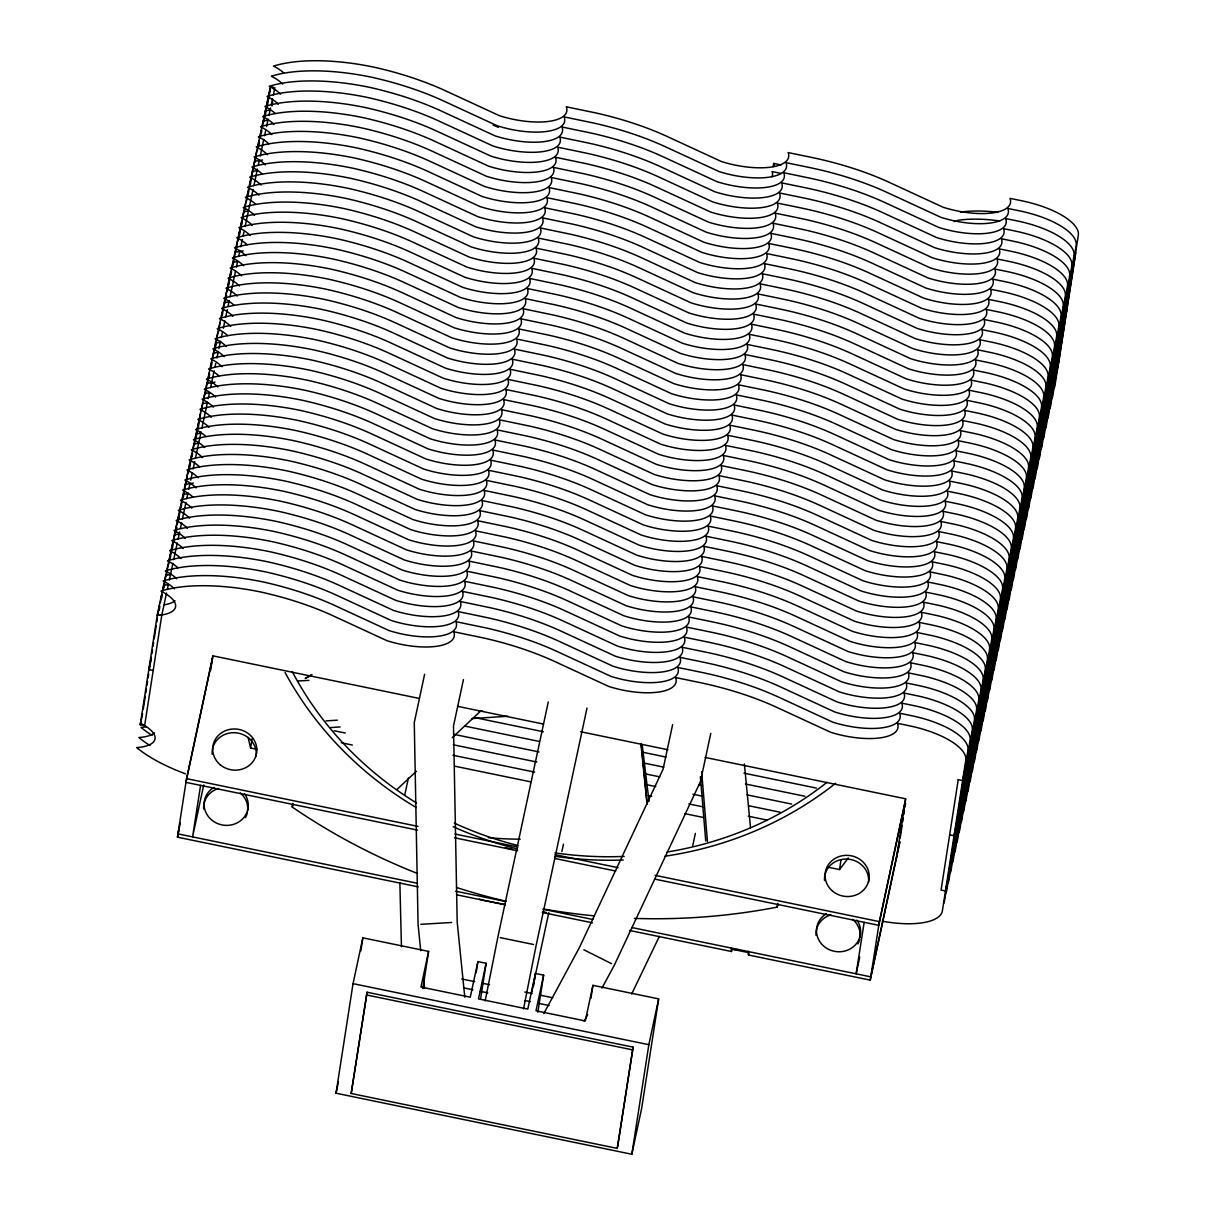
<?xml version="1.0" encoding="UTF-8"?>
<svg xmlns="http://www.w3.org/2000/svg" width="1215" height="1215" viewBox="0 0 1215 1215"><rect width="100%" height="100%" fill="white"/><g stroke="black" fill="none" stroke-linecap="round" stroke-linejoin="round"><path stroke-width="1.5" d="M166.531 593.057L161.777 615.261L144.615 725.704L140.241 724.793L157.388 614.365L270.52 86.675L273.436 87.283M143.218 709.438L145.238 696.423M145.815 692.702L146.392 688.996M146.969 685.275L147.547 681.554M148.124 677.833L148.701 674.128M149.278 670.407L151.298 657.391M151.875 653.67L152.452 649.964M153.029 646.243L153.606 642.522M154.184 638.801L156.203 625.801M156.781 622.08L157.358 618.359M157.935 614.638L159.393 605.343M159.241 610.127L159.818 606.406M160.395 602.686L161.549 595.259M161.686 598.175L162.263 594.454M162.856 590.733L163.721 585.159A41.963 15.37 12.1 0 0 168.718 584.597M163.858 588.075L165.878 575.059A41.963 15.37 12.1 0 0 170.89 574.498M166.303 576.123L168.05 564.975M168.764 564.17L170.206 554.875M170.343 557.791L172.378 544.776M172.515 547.692L174.535 534.676A41.963 15.37 12.1 0 0 179.547 534.114M174.975 535.739L176.707 524.591M176.266 531.213L176.843 527.507M177.42 523.787L178.863 514.492M178.711 519.261L181.035 504.392M181.172 507.308L183.192 494.292A41.963 15.37 12.1 0 0 188.204 493.73M183.344 497.208L185.363 484.208A41.963 15.37 12.1 0 0 193.337 483.038M185.789 485.256L187.52 474.108M188.249 473.303L189.692 464.008M189.54 468.793L191.849 453.924M192 456.825L192.578 453.119M193.155 449.398L194.02 443.824A41.963 15.37 12.1 0 0 199.017 443.247M194.446 444.872L196.177 433.725A41.963 15.37 12.1 0 0 201.189 433.163M196.04 438.494L198.349 423.625M198.197 428.409L200.505 413.54M201.523 410.867L202.677 403.441A41.963 15.37 12.1 0 0 207.674 402.879M203.968 398.915L204.834 393.341A41.963 15.37 12.1 0 0 209.846 392.779M205.274 394.404L207.006 383.241A41.963 15.37 12.1 0 0 214.979 382.087M207.719 382.452L209.162 373.157M209.026 377.926L209.603 374.205M210.18 370.499L211.334 363.057M211.471 365.973L212.048 362.252M212.625 358.531L213.491 352.958A41.963 15.37 12.1 0 0 218.503 352.396M213.931 354.021L215.662 342.873A41.963 15.37 12.1 0 0 220.659 342.296M215.222 349.495L217.819 332.773M218.548 331.968L219.991 322.674M221.282 318.148L222.148 312.574M222.299 315.49L224.031 304.342M224.745 303.537L226.476 292.39M226.051 299.027L226.628 295.306M227.205 291.585L228.648 282.29M228.784 285.206L230.804 272.19M230.956 275.106L231.533 271.401M232.111 267.68L232.976 262.106A41.963 15.37 12.1 0 0 237.973 261.529M233.113 265.022L235.133 252.006A41.963 15.37 12.1 0 0 243.122 250.837M235.862 251.201L237.305 241.907M238.019 241.102L239.461 231.822M239.613 234.723L241.633 221.722M241.77 224.638L242.347 220.917M242.924 217.196L243.79 211.623A41.963 15.37 12.1 0 0 248.802 211.061M244.23 212.686L245.962 201.523M246.675 200.733L248.118 191.438M247.982 196.207L250.29 181.339M250.427 184.255L252.447 171.239A41.963 15.37 12.1 0 0 257.459 170.677M252.887 172.302L254.618 161.139A41.963 15.37 12.1 0 0 262.592 159.985M255.044 162.202L256.775 151.055M257.504 150.25L258.947 140.955M258.795 145.724L259.372 142.018M259.949 138.297L261.103 130.856M261.255 133.772L261.833 130.051M262.41 126.345L263.275 120.771A41.963 15.37 12.1 0 0 268.272 120.194M263.701 121.819L265.432 110.671A41.963 15.37 12.1 0 0 270.444 110.094M265.295 115.44L267.604 100.572M267.452 105.341L269.76 90.472M268.515 99.569L270.231 88.528M272.038 105.994L272.616 102.303M418.188 886.859L177.451 837.165L186.533 778.633L212.777 656.221M210.59 670.483L212.868 655.842L419.038 698.382M200.581 785.376L192.578 836.892L203.725 784.951M257.246 749.412L250.624 748.045L252.052 738.841M416.608 873.145A604.356 562.181 8.8 0 1 292.238 807.033L292.8 803.358M428.606 951.406L420.967 987.036L470.266 997.211L477.905 961.581L486.121 963.282L478.482 998.912L527.781 1009.073L535.42 973.458L543.637 975.144L535.997 1010.774L585.296 1020.949L592.935 985.319L658.667 998.882L641.642 1108.445L631.83 1154.25L336.023 1093.211L353.049 983.649L362.86 937.843L428.606 951.406L422.835 988.554M360.855 950.844L362.86 937.843M351.181 1093.485L367.067 992.23L633.106 1047.133L617.812 1145.669L617.22 1148.388L351.181 1093.485L367.067 992.23M476.174 972.729L477.905 961.581M480.639 998.563L486.121 963.282M533.4 986.458L535.42 973.458M537.865 1012.292L543.637 975.144M590.915 998.32L592.935 985.319M617.22 1148.388L633.106 1047.133M631.83 1154.25L648.84 1044.687L658.667 998.882M629.507 930.462L731.506 951.512L731.87 949.173L748.865 952.682L748.501 955.02L870.259 980.141L899.692 842.846M634.367 918.403A604.356 562.181 8.8 0 0 777.205 907.119L777.767 903.444M827.445 867.07L839.519 869.56L840.947 860.372M864.154 922.307L856.15 973.823L859.734 957.131M870.259 980.141L879.356 921.608L905.6 799.151M896.579 857.35L905.676 798.817L705.08 757.416M899.039 845.427L899.601 841.767M900.163 838.107L902.153 825.304M902.73 821.644L903.292 817.984M903.869 814.323L904.431 810.663M905.008 807.018L905.57 803.358M485.18 1000.932L497.846 937.205L548.269 701.981M523.528 1008.845L536.195 945.118L587.012 708.041M151.192 658.469L148.807 669.587L153.196 670.483M167.336 589.351L168.126 585.645M169.31 580.087L172.879 563.426M173.684 559.72L177.253 543.059M178.043 539.354L179.638 531.942M180.428 528.252L181.612 522.693M182.417 518.987L185.986 502.327M186.776 498.621L187.976 493.062M188.765 489.372L189.95 483.813M190.755 480.107L192.335 472.696M193.124 469.005L194.719 461.594M195.509 457.888L201.067 431.963M201.857 428.257L207.416 402.347M208.205 398.642L209.405 393.083M210.59 387.524L214.159 370.864M214.964 367.158L215.754 363.467M216.938 357.909L218.138 352.35M218.928 348.644L220.522 341.248M221.312 337.542L222.497 331.984M223.302 328.278L224.881 320.882M225.671 317.176L227.266 309.764M228.055 306.059L229.255 300.515M230.045 296.809L235.604 270.884M236.393 267.178L237.578 261.635M238.778 256.076L239.963 250.518M240.767 246.812L242.347 239.416M243.137 235.71L243.942 232.004M245.126 226.446L253.069 189.418M253.859 185.713L257.428 169.052M258.233 165.346L259.418 159.788M260.207 156.097L263.776 139.421M264.581 135.731L265.766 130.172M266.556 126.466L268.151 119.055M268.94 115.364L270.535 107.953M271.325 104.247L272.509 98.688M273.314 94.998L274.894 87.586M140.241 724.793L142.611 713.691M212.534 658.424L185.956 782.354L417.52 830.134M180.352 822.737L177.952 833.87L416.927 883.183M177.451 837.165L179.03 829.754M292.238 807.033L292.83 804.254M424.612 674.295L414.269 722.561L418.066 924.402L420.724 950.692M336.023 1093.211L338.393 1082.216M404.808 794.762L408.392 778.056M463.447 679.595L453.499 725.993L457.189 922.064L464.783 997.211M531.699 992.321L548.77 912.678M561.877 851.563L563.471 844.152M773.059 166.683L773.758 163.417L781.002 164.921M672.609 724.702L663.071 769.247L579.525 947.32L543.849 1013.523M710.79 733.359L700.447 781.61L614.456 964.938L601.972 988.099M692.58 846.384L695.375 833.399M777.205 907.119L777.797 904.34M905.342 801.399L878.779 925.329L654.627 879.068M899.799 841.433L870.775 976.845L631.815 927.531M1067.165 308.063L954.048 835.753L949.659 834.842M631.648 994.083L659.396 936.309M584.157 1021.177L587.711 1014.555M734.452 949.568L738.264 949.583M397.077 789.385L416.381 771.297M452.208 737.702L481.17 710.562M311.723 674.659L305.162 678.471L311.799 674.933M954.215 221.54L958.544 220.219A78.641 28.826 12.1 0 1 999.717 220.933M451.661 922.489L420.83 924.311M326.091 720.89L337.39 720.176M478.771 711.155L482.552 710.927M330.647 727.557L340.078 726.95M472.028 718.551L507.84 716.258M297.523 680.992L308.868 680.4M505.364 904.552L482.993 900.224A356.223 331.361 8.8 0 1 479.424 899.054M542.619 911.751L546.34 912.465M500.231 937.631L533.431 944.48M781.078 173.426L772.011 171.558A37.073 13.593 12.1 0 1 771.859 176.737M157.388 614.365L161.777 615.261M458.04 706.431L543.485 724.064M580.633 731.734L667.931 749.746M474.625 717.564L543.348 731.749M641.793 752.055L665.942 757.051M743.96 773.15L816.389 788.095M465.041 726.13L539.339 741.454M643.343 762.929L663.785 767.136M745.509 784.009L804.938 796.265M453.59 734.3L539.02 751.933M644.892 773.788L659.76 776.856M698.762 784.905L702.483 785.665M747.058 794.868L791.633 804.072M453.271 744.78L536.863 762.033M646.456 784.647L655.736 786.561M692.884 794.23L702.164 796.144M748.607 805.727L780.182 812.243M334.095 730.731L345.242 733.025M452.967 755.259L534.691 772.132M648.005 795.506L651.711 796.281M688.859 803.95L703.728 807.003M748.303 816.207L766.878 820.049M341.218 742.745L352.365 745.038M454.516 766.133L530.682 781.837M684.835 813.655L703.409 817.482M186.533 778.633L418.021 826.397M455.048 834.052L518.03 847.037M555.088 854.692L618.086 867.692M655.143 875.332L879.356 921.608M454.562 837.788L517.544 850.789M554.602 858.428L615.732 871.049M455.822 891.218L505.835 901.53M542.892 909.184L592.905 919.497M457.068 894.878L505.258 904.826M542.346 912.48L592.419 922.808M461.654 978.971L474.655 981.644M482.097 983.178L489.524 984.712M524.834 992.002L532.276 993.536M539.703 995.07L552.719 997.758M463.629 987.871L472.908 989.8M480.35 991.334L487.777 992.868M524.956 1000.537L530.53 1001.676M537.956 1003.21L549.104 1005.519M353.049 983.649L648.84 1044.687M366.49 994.948L632.529 1049.851M493.153 125.039L498.347 127.317M611.57 963.677L583.868 949.781M642.249 745.008L649.007 801.293M641.034 744.841L646.912 802.842M423.564 978.85L424.521 988.235M731.157 947.837L731.506 951.512M641.231 743.793L647.215 804.148M744.37 763.931L750.551 827.947M748.136 951.269L748.501 955.02M701.632 771.692L707.449 841.463M700.387 776.825L705.733 840.932M399.872 882.728L401.436 946.637M960.321 212.109A78.641 28.826 12.1 0 1 997.728 212.306M773.758 163.417A37.073 13.593 12.1 0 1 774.335 166.136M283.915 73.097A41.963 15.37 12.1 0 0 273.542 66.126A118.554 43.451 12.1 0 1 374.448 67.265A149.84 54.918 12.1 0 1 445.541 90.806L499.456 115.714A51.683 18.939 12.1 0 0 566.281 106.798L596.292 113.041A149.84 54.918 12.1 0 1 667.384 136.581L721.3 161.489A51.683 18.939 12.1 0 0 788.125 152.574L811.164 157.327A149.84 54.918 12.1 0 1 889.228 182.356L943.159 207.264A51.683 18.939 12.1 0 0 1009.969 198.349L1021.906 200.809A61.115 22.402 12.1 0 1 1078.312 235.33L1054.939 385.778A61.115 22.402 12.1 0 1 1053.982 388.557M282.639 84.093A41.963 15.37 12.1 0 0 271.385 76.226A118.554 43.451 12.1 0 1 372.276 77.365A149.84 54.918 12.1 0 1 443.369 100.891L497.3 125.798A51.683 18.939 12.1 0 0 564.109 116.883L594.12 123.14A149.84 54.918 12.1 0 1 665.228 146.681L719.143 171.588A51.683 18.939 12.1 0 0 785.968 162.673L808.993 167.412A149.84 54.918 12.1 0 1 887.072 192.456L940.987 217.364A51.683 18.939 12.1 0 0 1007.812 208.448L1019.75 210.909A61.115 22.402 12.1 0 1 1076.141 245.415L1052.767 395.862A61.115 22.402 12.1 0 1 1051.81 398.657M280.483 94.193A41.963 15.37 12.1 0 0 269.214 86.326A118.554 43.451 12.1 0 1 370.119 87.45A149.84 54.918 12.1 0 1 441.212 110.99L495.128 135.898A51.683 18.939 12.1 0 0 561.953 126.983L591.963 133.24A149.84 54.918 12.1 0 1 663.056 156.765L716.971 181.673A51.683 18.939 12.1 0 0 783.797 172.758L806.836 177.512A149.84 54.918 12.1 0 1 884.9 202.556L938.831 227.463A51.683 18.939 12.1 0 0 1005.64 218.548L1017.578 221.009A61.115 22.402 12.1 0 1 1073.969 255.515L1050.611 405.962A61.115 22.402 12.1 0 1 1049.654 408.756M278.311 104.277A41.963 15.37 12.1 0 0 267.057 96.41A118.554 43.451 12.1 0 1 367.948 97.549A149.84 54.918 12.1 0 1 439.04 121.09L492.971 145.997A51.683 18.939 12.1 0 0 559.781 137.082L589.791 143.34A149.84 54.918 12.1 0 1 660.899 166.865L714.815 191.773A51.683 18.939 12.1 0 0 781.64 182.858L804.664 187.611A149.84 54.918 12.1 0 1 882.743 212.655L936.659 237.563A51.683 18.939 12.1 0 0 1003.484 228.648L1015.421 231.108A61.115 22.402 12.1 0 1 1071.812 265.614L1048.439 416.062A61.115 22.402 12.1 0 1 1047.482 418.841M275.258 113.481A41.963 15.37 12.1 0 0 264.885 106.51A118.554 43.451 12.1 0 1 365.791 107.649A149.84 54.918 12.1 0 1 436.884 131.174L490.799 156.082A51.683 18.939 12.1 0 0 557.624 147.167L587.635 153.424A149.84 54.918 12.1 0 1 658.727 176.965L712.643 201.872A51.683 18.939 12.1 0 0 779.468 192.957L802.507 197.711A149.84 54.918 12.1 0 1 880.571 222.74L934.502 247.647A51.683 18.939 12.1 0 0 1001.312 238.732L1013.249 241.193A61.115 22.402 12.1 0 1 1069.64 275.714L1046.282 426.161A61.115 22.402 12.1 0 1 1045.325 428.941M273.983 124.477A41.963 15.37 12.1 0 0 262.729 116.61A118.554 43.451 12.1 0 1 363.619 117.749A149.84 54.918 12.1 0 1 434.712 141.274L488.643 166.182A51.683 18.939 12.1 0 0 555.452 157.267L585.463 163.524A149.84 54.918 12.1 0 1 656.571 187.064L710.486 211.972A51.683 18.939 12.1 0 0 777.311 203.057L800.336 207.795A149.84 54.918 12.1 0 1 878.415 232.84L932.33 257.747A51.683 18.939 12.1 0 0 999.155 248.832L1011.093 251.292A61.115 22.402 12.1 0 1 1067.484 285.798L1044.11 436.246A61.115 22.402 12.1 0 1 1043.153 439.04M271.826 134.561A41.963 15.37 12.1 0 0 260.557 126.709A118.554 43.451 12.1 0 1 361.463 127.833A149.84 54.918 12.1 0 1 432.555 151.374L486.471 176.281A51.683 18.939 12.1 0 0 553.296 167.366L583.306 173.624A149.84 54.918 12.1 0 1 654.399 197.149L708.315 222.056A51.683 18.939 12.1 0 0 775.14 213.141L798.179 217.895A149.84 54.918 12.1 0 1 876.243 242.939L930.174 267.847A51.683 18.939 12.1 0 0 996.983 258.932L1008.921 261.392A61.115 22.402 12.1 0 1 1065.312 295.898L1041.954 446.345A61.115 22.402 12.1 0 1 1040.997 449.14M268.773 143.765A41.963 15.37 12.1 0 0 258.4 136.794A118.554 43.451 12.1 0 1 359.291 137.933A149.84 54.918 12.1 0 1 430.383 161.474L484.314 186.381A51.683 18.939 12.1 0 0 551.124 177.466L581.135 183.708A149.84 54.918 12.1 0 1 652.242 207.249L706.158 232.156A51.683 18.939 12.1 0 0 772.983 223.241L796.007 227.995A149.84 54.918 12.1 0 1 874.086 253.039L928.002 277.946A51.683 18.939 12.1 0 0 994.827 269.031L1006.764 271.477A61.115 22.402 12.1 0 1 1063.155 305.998L1039.782 456.445A61.115 22.402 12.1 0 1 1038.825 459.224M267.497 154.761A41.963 15.37 12.1 0 0 256.228 146.893A118.554 43.451 12.1 0 1 357.134 148.033A149.84 54.918 12.1 0 1 428.227 171.558L482.142 196.466A51.683 18.939 12.1 0 0 548.967 187.55L578.978 193.808A149.84 54.918 12.1 0 1 650.071 217.348L703.986 242.256A51.683 18.939 12.1 0 0 770.811 233.341L793.835 238.094A149.84 54.918 12.1 0 1 871.914 263.123L925.845 288.031A51.683 18.939 12.1 0 0 992.655 279.116L1004.592 281.576A61.115 22.402 12.1 0 1 1060.984 316.097L1037.625 466.545A61.115 22.402 12.1 0 1 1036.668 469.324M265.326 164.86A41.963 15.37 12.1 0 0 254.072 156.993A118.554 43.451 12.1 0 1 354.962 158.117A149.84 54.918 12.1 0 1 426.055 181.658L479.986 206.565A51.683 18.939 12.1 0 0 546.796 197.65L576.806 203.907A149.84 54.918 12.1 0 1 647.914 227.448L701.83 252.356A51.683 18.939 12.1 0 0 768.655 243.44L791.679 248.179A149.84 54.918 12.1 0 1 869.758 273.223L923.673 298.131A51.683 18.939 12.1 0 0 990.498 289.216L1002.436 291.676A61.115 22.402 12.1 0 1 1058.827 326.182L1035.453 476.629A61.115 22.402 12.1 0 1 1034.497 479.424M262.273 174.049A41.963 15.37 12.1 0 0 251.9 167.093A118.554 43.451 12.1 0 1 352.806 168.217A149.84 54.918 12.1 0 1 423.898 191.757L477.814 216.665A51.683 18.939 12.1 0 0 544.639 207.75L574.649 214.007A149.84 54.918 12.1 0 1 645.742 237.533L699.658 262.44A51.683 18.939 12.1 0 0 766.483 253.525L789.507 258.279A149.84 54.918 12.1 0 1 867.586 283.323L921.517 308.23A51.683 18.939 12.1 0 0 988.327 299.315L1000.264 301.776A61.115 22.402 12.1 0 1 1056.655 336.282L1033.297 486.729A61.115 22.402 12.1 0 1 1032.34 489.524M260.997 185.044A41.963 15.37 12.1 0 0 249.743 177.177A118.554 43.451 12.1 0 1 350.634 178.316A149.84 54.918 12.1 0 1 421.727 201.857L475.657 226.765A51.683 18.939 12.1 0 0 542.467 217.85L572.478 224.092A149.84 54.918 12.1 0 1 643.586 247.632L697.501 272.54A51.683 18.939 12.1 0 0 764.326 263.625L787.35 268.378A149.84 54.918 12.1 0 1 865.429 293.407L919.345 318.315A51.683 18.939 12.1 0 0 986.17 309.4L998.107 311.86A61.115 22.402 12.1 0 1 1054.499 346.381L1031.125 496.829A61.115 22.402 12.1 0 1 1030.168 499.608M258.841 195.144A41.963 15.37 12.1 0 0 247.571 187.277A118.554 43.451 12.1 0 1 348.477 188.416A149.84 54.918 12.1 0 1 419.57 211.942L473.486 236.849A51.683 18.939 12.1 0 0 540.311 227.934L570.321 234.191A149.84 54.918 12.1 0 1 641.414 257.732L695.329 282.639A51.683 18.939 12.1 0 0 762.154 273.724L785.179 278.463A149.84 54.918 12.1 0 1 863.257 303.507L917.188 328.415A51.683 18.939 12.1 0 0 983.998 319.499L995.936 321.96A61.115 22.402 12.1 0 1 1052.327 356.466L1028.968 506.913A61.115 22.402 12.1 0 1 1028.012 509.708M255.788 204.348A41.963 15.37 12.1 0 0 245.415 197.377A118.554 43.451 12.1 0 1 346.305 198.501A149.84 54.918 12.1 0 1 417.398 222.041L471.329 246.949A51.683 18.939 12.1 0 0 538.139 238.034L568.149 244.291A149.84 54.918 12.1 0 1 639.257 267.816L693.173 292.724A51.683 18.939 12.1 0 0 759.998 283.809L783.022 288.562A149.84 54.918 12.1 0 1 861.101 313.607L915.017 338.514A51.683 18.939 12.1 0 0 981.842 329.599L993.779 332.06A61.115 22.402 12.1 0 1 1050.17 366.566L1026.797 517.013A61.115 22.402 12.1 0 1 1025.84 519.807M254.512 215.328A41.963 15.37 12.1 0 0 243.243 207.461A118.554 43.451 12.1 0 1 344.149 208.6A149.84 54.918 12.1 0 1 415.241 232.141L469.157 257.048A51.683 18.939 12.1 0 0 535.982 248.133L565.993 254.375A149.84 54.918 12.1 0 1 637.085 277.916L691.001 302.824A51.683 18.939 12.1 0 0 757.826 293.909L780.85 298.662A149.84 54.918 12.1 0 1 858.929 323.706L912.86 348.614A51.683 18.939 12.1 0 0 979.67 339.699L991.607 342.159A61.115 22.402 12.1 0 1 1047.998 376.665L1024.64 527.113A61.115 22.402 12.1 0 1 1023.668 529.892M252.34 225.428A41.963 15.37 12.1 0 0 241.086 217.561A118.554 43.451 12.1 0 1 341.977 218.7A149.84 54.918 12.1 0 1 413.07 242.225L467 267.133A51.683 18.939 12.1 0 0 533.81 258.218L563.821 264.475A149.84 54.918 12.1 0 1 634.929 288.016L688.844 312.923A51.683 18.939 12.1 0 0 755.669 304.008L778.694 308.762A149.84 54.918 12.1 0 1 856.772 333.791L910.688 358.698A51.683 18.939 12.1 0 0 977.513 349.783L989.45 352.244A61.115 22.402 12.1 0 1 1045.842 386.765L1022.468 537.212A61.115 22.402 12.1 0 1 1021.511 539.992M250.184 235.528A41.963 15.37 12.1 0 0 238.915 227.661A118.554 43.451 12.1 0 1 339.805 228.8A149.84 54.918 12.1 0 1 410.913 252.325L464.829 277.233A51.683 18.939 12.1 0 0 531.654 268.318L561.664 274.575A149.84 54.918 12.1 0 1 632.757 298.115L686.672 323.023A51.683 18.939 12.1 0 0 753.497 314.108L776.522 318.846A149.84 54.918 12.1 0 1 854.601 343.891L908.531 368.798A51.683 18.939 12.1 0 0 975.341 359.883L987.279 362.343A61.115 22.402 12.1 0 1 1043.67 396.849L1020.311 547.297A61.115 22.402 12.1 0 1 1019.339 550.091M247.131 244.716A41.963 15.37 12.1 0 0 236.758 237.76A118.554 43.451 12.1 0 1 337.649 238.884A149.84 54.918 12.1 0 1 408.741 262.425L462.672 287.332A51.683 18.939 12.1 0 0 529.482 278.417L559.492 284.675A149.84 54.918 12.1 0 1 630.585 308.2L684.516 333.107A51.683 18.939 12.1 0 0 751.341 324.192L774.365 328.946A149.84 54.918 12.1 0 1 852.444 353.99L906.36 378.898A51.683 18.939 12.1 0 0 973.185 369.983L985.122 372.443A61.115 22.402 12.1 0 1 1041.513 406.949L1018.14 557.396A61.115 22.402 12.1 0 1 1017.183 560.191M245.855 255.712A41.963 15.37 12.1 0 0 234.586 247.845A118.554 43.451 12.1 0 1 335.477 248.984A149.84 54.918 12.1 0 1 406.585 272.524L460.5 297.432A51.683 18.939 12.1 0 0 527.325 288.517L557.336 294.759A149.84 54.918 12.1 0 1 628.428 318.3L682.344 343.207A51.683 18.939 12.1 0 0 749.169 334.292L772.193 339.046A149.84 54.918 12.1 0 1 850.272 364.09L904.203 388.997A51.683 18.939 12.1 0 0 971.013 380.082L982.95 382.528A61.115 22.402 12.1 0 1 1039.341 417.049L1015.983 567.496A61.115 22.402 12.1 0 1 1015.011 570.275M243.683 265.812A41.963 15.37 12.1 0 0 232.429 257.945A118.554 43.451 12.1 0 1 333.32 259.084A149.84 54.918 12.1 0 1 404.413 282.609L458.328 307.517A51.683 18.939 12.1 0 0 525.153 298.601L555.164 304.859A149.84 54.918 12.1 0 1 626.257 328.399L680.187 353.307A51.683 18.939 12.1 0 0 747.012 344.392L770.037 349.145A149.84 54.918 12.1 0 1 848.116 374.174L902.031 399.082A51.683 18.939 12.1 0 0 968.856 390.167L980.794 392.627A61.115 22.402 12.1 0 1 1037.185 427.148L1013.811 577.596A61.115 22.402 12.1 0 1 1012.854 580.375M241.527 275.911A41.963 15.37 12.1 0 0 230.258 268.044A118.554 43.451 12.1 0 1 331.148 269.168A149.84 54.918 12.1 0 1 402.256 292.709L456.172 317.616A51.683 18.939 12.1 0 0 522.997 308.701L553.007 314.958A149.84 54.918 12.1 0 1 624.1 338.499L678.016 363.406A51.683 18.939 12.1 0 0 744.841 354.491L767.865 359.23A149.84 54.918 12.1 0 1 845.944 384.274L899.875 409.182A51.683 18.939 12.1 0 0 966.684 400.267L978.622 402.727A61.115 22.402 12.1 0 1 1035.013 437.233L1011.655 587.68A61.115 22.402 12.1 0 1 1010.683 590.475M229.316 301.912A41.963 15.37 12.1 0 1 224.319 302.489M239.355 285.996A41.963 15.37 12.1 0 0 228.101 278.144A118.554 43.451 12.1 0 1 328.992 279.268A149.84 54.918 12.1 0 1 400.084 302.808L454 327.716A51.683 18.939 12.1 0 0 520.825 318.801L550.835 325.058A149.84 54.918 12.1 0 1 621.928 348.584L675.859 373.491A51.683 18.939 12.1 0 0 742.684 364.576L765.708 369.33A149.84 54.918 12.1 0 1 843.787 394.374L897.703 419.281A51.683 18.939 12.1 0 0 964.528 410.366L976.465 412.827A61.115 22.402 12.1 0 1 1032.856 447.333L1009.483 597.78A61.115 22.402 12.1 0 1 1008.526 600.575M237.198 296.096A41.963 15.37 12.1 0 0 225.929 288.228A118.554 43.451 12.1 0 1 326.82 289.367A149.84 54.918 12.1 0 1 397.928 312.908L451.843 337.816A51.683 18.939 12.1 0 0 518.668 328.901L548.679 335.143A149.84 54.918 12.1 0 1 619.771 358.683L673.687 383.591A51.683 18.939 12.1 0 0 740.512 374.676L763.536 379.429A149.84 54.918 12.1 0 1 841.615 404.458L895.546 429.366A51.683 18.939 12.1 0 0 962.356 420.451L974.293 422.911A61.115 22.402 12.1 0 1 1030.685 457.432L1007.326 607.88A61.115 22.402 12.1 0 1 1006.354 610.659M234.146 305.299A41.963 15.37 12.1 0 0 223.773 298.328A118.554 43.451 12.1 0 1 324.663 299.467A149.84 54.918 12.1 0 1 395.756 322.993L449.671 347.9A51.683 18.939 12.1 0 0 516.496 338.985L546.507 345.242A149.84 54.918 12.1 0 1 617.6 368.783L671.531 393.69A51.683 18.939 12.1 0 0 738.356 384.775L761.38 389.514A149.84 54.918 12.1 0 1 839.459 414.558L893.374 439.466A51.683 18.939 12.1 0 0 960.199 430.55L972.137 433.011A61.115 22.402 12.1 0 1 1028.528 467.517L1005.154 617.964A61.115 22.402 12.1 0 1 1004.198 620.759M232.87 316.295A41.963 15.37 12.1 0 0 221.601 308.428A118.554 43.451 12.1 0 1 322.491 309.552A149.84 54.918 12.1 0 1 393.599 333.092L447.515 358A51.683 18.939 12.1 0 0 514.34 349.085L544.35 355.342A149.84 54.918 12.1 0 1 615.443 378.867L669.359 403.775A51.683 18.939 12.1 0 0 736.184 394.86L759.208 399.614A149.84 54.918 12.1 0 1 837.287 424.658L891.218 449.565A51.683 18.939 12.1 0 0 958.027 440.65L969.965 443.111A61.115 22.402 12.1 0 1 1026.356 477.617L1002.998 628.064A61.115 22.402 12.1 0 1 1000.067 633.38M230.698 326.379A41.963 15.37 12.1 0 0 219.444 318.512A118.554 43.451 12.1 0 1 320.335 319.651A149.84 54.918 12.1 0 1 391.427 343.192L445.343 368.099A51.683 18.939 12.1 0 0 512.168 359.184L542.179 365.426A149.84 54.918 12.1 0 1 613.271 388.967L667.202 413.875A51.683 18.939 12.1 0 0 734.027 404.959L757.051 409.713A149.84 54.918 12.1 0 1 835.13 434.757L889.046 459.665A51.683 18.939 12.1 0 0 955.871 450.75L967.808 453.21A61.115 22.402 12.1 0 1 1024.199 487.716L1000.826 638.164A61.115 22.402 12.1 0 1 999.869 640.943M227.645 335.583A41.963 15.37 12.1 0 0 217.272 328.612A118.554 43.451 12.1 0 1 318.163 329.751A149.84 54.918 12.1 0 1 389.271 353.276L443.186 378.184A51.683 18.939 12.1 0 0 510.011 369.269L540.022 375.526A149.84 54.918 12.1 0 1 611.115 399.067L665.03 423.974A51.683 18.939 12.1 0 0 731.855 415.059L754.88 419.813A149.84 54.918 12.1 0 1 832.958 444.842L886.889 469.749A51.683 18.939 12.1 0 0 953.699 460.834L965.636 463.295A61.115 22.402 12.1 0 1 1022.028 497.816L998.669 648.263A61.115 22.402 12.1 0 1 997.697 651.043M226.37 346.579A41.963 15.37 12.1 0 0 215.116 338.712A118.554 43.451 12.1 0 1 316.006 339.851A149.84 54.918 12.1 0 1 387.099 363.376L441.015 388.284A51.683 18.939 12.1 0 0 507.84 379.369L537.85 385.626A149.84 54.918 12.1 0 1 608.943 409.166L662.874 434.074A51.683 18.939 12.1 0 0 729.699 425.159L752.723 429.897A149.84 54.918 12.1 0 1 830.802 454.942L884.717 479.849A51.683 18.939 12.1 0 0 951.542 470.934L963.48 473.394A61.115 22.402 12.1 0 1 1019.871 507.9L996.497 658.348A61.115 22.402 12.1 0 1 995.541 661.142M224.213 356.663A41.963 15.37 12.1 0 0 212.944 348.811A118.554 43.451 12.1 0 1 313.834 349.935A149.84 54.918 12.1 0 1 384.942 373.476L438.858 398.383A51.683 18.939 12.1 0 0 505.683 389.468L535.694 395.726A149.84 54.918 12.1 0 1 606.786 419.251L660.702 444.158A51.683 18.939 12.1 0 0 727.527 435.243L750.551 439.997A149.84 54.918 12.1 0 1 828.63 465.041L882.561 489.949A51.683 18.939 12.1 0 0 949.371 481.034L961.308 483.494A61.115 22.402 12.1 0 1 1017.699 518L994.341 668.447A61.115 22.402 12.1 0 1 993.369 671.242M222.041 366.763A41.963 15.37 12.1 0 0 210.787 358.896A118.554 43.451 12.1 0 1 311.678 360.035A149.84 54.918 12.1 0 1 382.771 383.576L436.686 408.483A51.683 18.939 12.1 0 0 503.511 399.568L533.522 405.81A149.84 54.918 12.1 0 1 604.614 429.351L658.545 454.258A51.683 18.939 12.1 0 0 725.355 445.343L748.394 450.097A149.84 54.918 12.1 0 1 826.473 475.141L880.389 500.048A51.683 18.939 12.1 0 0 947.214 491.133L959.151 493.579A61.115 22.402 12.1 0 1 1015.543 528.1L992.169 678.547A61.115 22.402 12.1 0 1 991.212 681.326M218.989 375.967A41.963 15.37 12.1 0 0 208.616 368.996A118.554 43.451 12.1 0 1 309.506 370.135A149.84 54.918 12.1 0 1 380.614 393.66L434.53 418.568A51.683 18.939 12.1 0 0 501.355 409.652L531.365 415.91A149.84 54.918 12.1 0 1 602.458 439.45L656.373 464.358A51.683 18.939 12.1 0 0 723.198 455.443L746.223 460.196A149.84 54.918 12.1 0 1 824.302 485.225L878.232 510.133A51.683 18.939 12.1 0 0 945.042 501.218L956.98 503.678A61.115 22.402 12.1 0 1 1013.371 538.199L990.012 688.647A61.115 22.402 12.1 0 1 989.04 691.426M217.713 386.962A41.963 15.37 12.1 0 0 206.459 379.095A118.554 43.451 12.1 0 1 307.349 380.219A149.84 54.918 12.1 0 1 378.442 403.76L432.358 428.667A51.683 18.939 12.1 0 0 499.183 419.752L529.193 426.009A149.84 54.918 12.1 0 1 600.286 449.55L654.217 474.457A51.683 18.939 12.1 0 0 721.027 465.542L744.066 470.281A149.84 54.918 12.1 0 1 822.145 495.325L876.061 520.233A51.683 18.939 12.1 0 0 942.886 511.318L954.823 513.778A61.115 22.402 12.1 0 1 1011.214 548.284L987.841 698.731A61.115 22.402 12.1 0 1 986.884 701.526M215.556 397.047A41.963 15.37 12.1 0 0 204.287 389.195A118.554 43.451 12.1 0 1 305.178 390.319A149.84 54.918 12.1 0 1 376.286 413.859L430.201 438.767A51.683 18.939 12.1 0 0 497.026 429.852L527.037 436.109A149.84 54.918 12.1 0 1 598.129 459.635L652.045 484.542A51.683 18.939 12.1 0 0 718.87 475.627L741.894 480.381A149.84 54.918 12.1 0 1 819.973 505.425L873.904 530.332A51.683 18.939 12.1 0 0 940.714 521.417L952.651 523.878A61.115 22.402 12.1 0 1 1009.042 558.384L985.684 708.831A61.115 22.402 12.1 0 1 984.712 711.625M213.384 407.147A41.963 15.37 12.1 0 0 202.13 399.279A118.554 43.451 12.1 0 1 303.021 400.418A149.84 54.918 12.1 0 1 374.114 423.959L428.029 448.867A51.683 18.939 12.1 0 0 494.854 439.952L524.865 446.194A149.84 54.918 12.1 0 1 595.957 469.734L649.888 494.642A51.683 18.939 12.1 0 0 716.698 485.727L739.738 490.48A149.84 54.918 12.1 0 1 817.817 515.509L871.732 540.417A51.683 18.939 12.1 0 0 938.557 531.502L950.479 533.962A61.115 22.402 12.1 0 1 1006.886 568.483L983.512 718.931A61.115 22.402 12.1 0 1 982.555 721.71M211.228 417.246A41.963 15.37 12.1 0 0 199.959 409.379A118.554 43.451 12.1 0 1 300.849 410.518A149.84 54.918 12.1 0 1 371.957 434.044L425.873 458.951A51.683 18.939 12.1 0 0 492.698 450.036L522.708 456.293A149.84 54.918 12.1 0 1 593.801 479.834L647.716 504.741A51.683 18.939 12.1 0 0 714.542 495.826L737.566 500.565A149.84 54.918 12.1 0 1 815.645 525.609L869.575 550.517A51.683 18.939 12.1 0 0 936.385 541.601L948.323 544.062A61.115 22.402 12.1 0 1 1004.714 578.568L981.356 729.015A61.115 22.402 12.1 0 1 980.384 731.81M209.056 427.346A41.963 15.37 12.1 0 0 197.802 419.479A118.554 43.451 12.1 0 1 298.693 420.603A149.84 54.918 12.1 0 1 369.785 444.143L423.701 469.051A51.683 18.939 12.1 0 0 490.526 460.136L520.536 466.393A149.84 54.918 12.1 0 1 591.629 489.918L645.56 514.826A51.683 18.939 12.1 0 0 712.37 505.911L735.409 510.665A149.84 54.918 12.1 0 1 813.488 535.709L867.404 560.616A51.683 18.939 12.1 0 0 934.229 551.701L946.151 554.162A61.115 22.402 12.1 0 1 1002.557 588.668L979.184 739.115A61.115 22.402 12.1 0 1 978.227 741.909M206.003 436.534A41.963 15.37 12.1 0 0 195.63 429.563A118.554 43.451 12.1 0 1 296.521 430.702A149.84 54.918 12.1 0 1 367.629 454.243L421.544 479.15A51.683 18.939 12.1 0 0 488.369 470.235L518.38 476.477A149.84 54.918 12.1 0 1 589.472 500.018L643.388 524.926A51.683 18.939 12.1 0 0 710.213 516.01L733.237 520.764A149.84 54.918 12.1 0 1 811.316 545.808L865.247 570.716A51.683 18.939 12.1 0 0 932.057 561.801L943.994 564.261A61.115 22.402 12.1 0 1 1000.385 598.767L977.027 749.215A61.115 22.402 12.1 0 1 976.055 751.994M204.728 447.53A41.963 15.37 12.1 0 0 193.474 439.663A118.554 43.451 12.1 0 1 294.364 440.802A149.84 54.918 12.1 0 1 365.457 464.327L419.372 489.235A51.683 18.939 12.1 0 0 486.197 480.32L516.208 486.577A149.84 54.918 12.1 0 1 587.301 510.118L641.231 535.025A51.683 18.939 12.1 0 0 708.041 526.11L731.081 530.864A149.84 54.918 12.1 0 1 809.16 555.893L863.075 580.8A51.683 18.939 12.1 0 0 929.9 571.885L941.822 574.346A61.115 22.402 12.1 0 1 998.229 608.867L974.855 759.314A61.115 22.402 12.1 0 1 973.898 762.094M202.571 457.63A41.963 15.37 12.1 0 0 191.302 449.763A118.554 43.451 12.1 0 1 292.192 450.902A149.84 54.918 12.1 0 1 363.3 474.427L417.216 499.335A51.683 18.939 12.1 0 0 484.041 490.42L514.051 496.677A149.84 54.918 12.1 0 1 585.144 520.217L639.06 545.125A51.683 18.939 12.1 0 0 705.885 536.21L728.909 540.948A149.84 54.918 12.1 0 1 806.988 565.993L860.919 590.9A51.683 18.939 12.1 0 0 927.728 581.985L939.666 584.445A61.115 22.402 12.1 0 1 996.057 618.951L972.699 769.399A61.115 22.402 12.1 0 1 971.727 772.193M199.518 466.818A41.963 15.37 12.1 0 0 189.145 459.862A118.554 43.451 12.1 0 1 290.036 460.986A149.84 54.918 12.1 0 1 361.128 484.527L415.044 509.434A51.683 18.939 12.1 0 0 481.869 500.519L511.88 506.776A149.84 54.918 12.1 0 1 582.972 530.302L636.903 555.209A51.683 18.939 12.1 0 0 703.713 546.294L726.752 551.048A149.84 54.918 12.1 0 1 804.831 576.092L858.747 601A51.683 18.939 12.1 0 0 925.572 592.085L937.494 594.545A61.115 22.402 12.1 0 1 993.9 629.051L970.527 779.498A61.115 22.402 12.1 0 1 969.57 782.293M198.242 477.814A41.963 15.37 12.1 0 0 186.973 469.947A118.554 43.451 12.1 0 1 287.864 471.086A149.84 54.918 12.1 0 1 358.972 494.627L412.887 519.534A51.683 18.939 12.1 0 0 479.712 510.619L509.723 516.861A149.84 54.918 12.1 0 1 580.816 540.402L634.731 565.309A51.683 18.939 12.1 0 0 701.556 556.394L724.58 561.148A149.84 54.918 12.1 0 1 802.659 586.192L856.59 611.099A51.683 18.939 12.1 0 0 923.4 602.184L935.337 604.63A61.115 22.402 12.1 0 1 991.729 639.151L968.37 789.598A61.115 22.402 12.1 0 1 967.398 792.377M196.071 487.914A41.963 15.37 12.1 0 0 184.817 480.046A118.554 43.451 12.1 0 1 285.707 481.186A149.84 54.918 12.1 0 1 356.8 504.711L410.716 529.619A51.683 18.939 12.1 0 0 477.541 520.703L507.551 526.961A149.84 54.918 12.1 0 1 578.644 550.501L632.575 575.409A51.683 18.939 12.1 0 0 699.384 566.494L722.424 571.247A149.84 54.918 12.1 0 1 800.503 596.276L854.418 621.184A51.683 18.939 12.1 0 0 921.243 612.269L933.166 614.729A61.115 22.402 12.1 0 1 989.572 649.25L966.198 799.698A61.115 22.402 12.1 0 1 965.242 802.477M193.018 497.117A41.963 15.37 12.1 0 0 182.645 490.146A118.554 43.451 12.1 0 1 283.535 491.27A149.84 54.918 12.1 0 1 354.643 514.811L408.559 539.718A51.683 18.939 12.1 0 0 475.384 530.803L505.394 537.06A149.84 54.918 12.1 0 1 576.487 560.601L630.403 585.509A51.683 18.939 12.1 0 0 697.228 576.593L720.252 581.332A149.84 54.918 12.1 0 1 798.331 606.376L852.262 631.284A51.683 18.939 12.1 0 0 919.072 622.369L931.009 624.829A61.115 22.402 12.1 0 1 987.4 659.335L964.042 809.782A61.115 22.402 12.1 0 1 963.07 812.577M191.742 508.098A41.963 15.37 12.1 0 0 180.488 500.246A118.554 43.451 12.1 0 1 281.379 501.37A149.84 54.918 12.1 0 1 352.472 524.91L406.387 549.818A51.683 18.939 12.1 0 0 473.212 540.903L503.223 547.16A149.84 54.918 12.1 0 1 574.315 570.686L628.246 595.593A51.683 18.939 12.1 0 0 695.056 586.678L718.095 591.432A149.84 54.918 12.1 0 1 796.174 616.476L850.09 641.383A51.683 18.939 12.1 0 0 916.915 632.468L928.837 634.929A61.115 22.402 12.1 0 1 985.244 669.435L961.87 819.882A61.115 22.402 12.1 0 1 960.913 822.676M189.586 518.197A41.963 15.37 12.1 0 0 178.316 510.33A118.554 43.451 12.1 0 1 279.207 511.469A149.84 54.918 12.1 0 1 350.315 535.01L404.231 559.918A51.683 18.939 12.1 0 0 471.056 551.003L501.066 557.245A149.84 54.918 12.1 0 1 572.159 580.785L626.074 605.693A51.683 18.939 12.1 0 0 692.899 596.778L715.924 601.531A149.84 54.918 12.1 0 1 794.002 626.56L847.933 651.468A51.683 18.939 12.1 0 0 914.743 642.553L926.68 645.013A61.115 22.402 12.1 0 1 983.072 679.534L959.713 829.982A61.115 22.402 12.1 0 1 958.741 832.761M187.414 528.297A41.963 15.37 12.1 0 0 176.16 520.43A118.554 43.451 12.1 0 1 277.05 521.569A149.84 54.918 12.1 0 1 348.143 545.095L402.059 570.002A51.683 18.939 12.1 0 0 468.884 561.087L498.894 567.344A149.84 54.918 12.1 0 1 569.987 590.885L623.918 615.792A51.683 18.939 12.1 0 0 690.728 606.877L713.767 611.616A149.84 54.918 12.1 0 1 791.846 636.66L845.762 661.568A51.683 18.939 12.1 0 0 912.587 652.652L924.509 655.113A61.115 22.402 12.1 0 1 980.915 689.619L957.542 840.066A61.115 22.402 12.1 0 1 956.585 842.861M185.257 538.397A41.963 15.37 12.1 0 0 173.988 530.53A118.554 43.451 12.1 0 1 274.879 531.654A149.84 54.918 12.1 0 1 345.986 555.194L399.902 580.102A51.683 18.939 12.1 0 0 466.727 571.187L496.738 577.444A149.84 54.918 12.1 0 1 567.83 600.969L621.746 625.877A51.683 18.939 12.1 0 0 688.571 616.962L711.595 621.716A149.84 54.918 12.1 0 1 789.674 646.76L843.605 671.667A51.683 18.939 12.1 0 0 910.415 662.752L922.352 665.212A61.115 22.402 12.1 0 1 978.743 699.719L955.385 850.166A61.115 22.402 12.1 0 1 954.413 852.96M183.085 548.481A41.963 15.37 12.1 0 0 171.831 540.614A118.554 43.451 12.1 0 1 272.722 541.753A149.84 54.918 12.1 0 1 343.815 565.294L397.73 590.201A51.683 18.939 12.1 0 0 464.555 581.286L494.566 587.528A149.84 54.918 12.1 0 1 565.658 611.069L619.589 635.977A51.683 18.939 12.1 0 0 686.399 627.062L709.438 631.815A149.84 54.918 12.1 0 1 787.517 656.859L841.433 681.767A51.683 18.939 12.1 0 0 908.258 672.852L920.18 675.312A61.115 22.402 12.1 0 1 976.587 709.818L953.213 860.266A61.115 22.402 12.1 0 1 952.256 863.045M180.929 558.581A41.963 15.37 12.1 0 0 169.66 550.714A118.554 43.451 12.1 0 1 270.55 551.853A149.84 54.918 12.1 0 1 341.658 575.378L395.574 600.286A51.683 18.939 12.1 0 0 462.399 591.371L492.409 597.628A149.84 54.918 12.1 0 1 563.502 621.169L617.417 646.076A51.683 18.939 12.1 0 0 684.242 637.161L707.267 641.915A149.84 54.918 12.1 0 1 785.346 666.944L839.261 691.851A51.683 18.939 12.1 0 0 906.086 682.936L918.024 685.397A61.115 22.402 12.1 0 1 974.415 719.918L951.056 870.365A61.115 22.402 12.1 0 1 950.084 873.145M177.876 567.785A41.963 15.37 12.1 0 0 167.503 560.814A118.554 43.451 12.1 0 1 268.394 561.953A149.84 54.918 12.1 0 1 339.486 585.478L393.402 610.386A51.683 18.939 12.1 0 0 460.227 601.471L490.237 607.728A149.84 54.918 12.1 0 1 561.33 631.268L615.261 656.176A51.683 18.939 12.1 0 0 682.071 647.261L705.11 651.999A149.84 54.918 12.1 0 1 783.189 677.044L837.105 701.951A51.683 18.939 12.1 0 0 903.93 693.036L915.852 695.496A61.115 22.402 12.1 0 1 972.258 730.002L948.885 880.45A61.115 22.402 12.1 0 1 947.928 883.244M176.6 578.765A41.963 15.37 12.1 0 0 165.331 570.913A118.554 43.451 12.1 0 1 266.222 572.037A149.84 54.918 12.1 0 1 337.33 595.578L391.245 620.485A51.683 18.939 12.1 0 0 458.07 611.57L488.081 617.827A149.84 54.918 12.1 0 1 559.173 641.353L613.089 666.26A51.683 18.939 12.1 0 0 679.914 657.345L702.938 662.099A149.84 54.918 12.1 0 1 781.017 687.143L834.933 712.051A51.683 18.939 12.1 0 0 901.758 703.136L913.695 705.596A61.115 22.402 12.1 0 1 970.086 740.102L946.728 890.549A61.115 22.402 12.1 0 1 945.756 893.344M152.118 735.44A118.554 43.451 12.1 0 1 141.031 727.405A41.963 15.37 12.1 0 0 146.028 726.843M175.051 600.802A41.963 15.37 12.1 0 1 164.389 604.781M174.428 588.865A41.963 15.37 12.1 0 0 163.174 580.998A118.554 43.451 12.1 0 1 264.065 582.137A149.84 54.918 12.1 0 1 335.158 605.678L389.073 630.585A51.683 18.939 12.1 0 0 455.898 621.67L485.909 627.912A149.84 54.918 12.1 0 1 557.002 651.453L610.932 676.36A51.683 18.939 12.1 0 0 677.742 667.445L700.782 672.199A149.84 54.918 12.1 0 1 778.861 697.243L832.776 722.15A51.683 18.939 12.1 0 0 899.601 713.235L911.523 715.681A61.115 22.402 12.1 0 1 967.93 750.202L944.556 900.649A61.115 22.402 12.1 0 1 943.599 903.428M149.961 745.539A118.554 43.451 12.1 0 1 138.859 737.505A41.963 15.37 12.1 0 0 154.518 732.949M520.202 839.14A149.84 54.918 12.1 0 1 488.248 837.621M882.242 921.167A61.115 22.402 12.1 0 0 942.4 910.749L965.758 760.301A61.115 22.402 12.1 0 0 909.367 725.78L897.429 723.32A51.683 18.939 12.1 0 1 830.604 732.235L776.689 707.327A149.84 54.918 12.1 0 0 698.61 682.298L675.586 677.545A51.683 18.939 12.1 0 1 608.761 686.46L554.845 661.552A149.84 54.918 12.1 0 0 483.752 638.012L453.742 631.754A51.683 18.939 12.1 0 1 386.917 640.669L332.986 615.762A149.84 54.918 12.1 0 0 261.893 592.237A118.554 43.451 12.1 0 0 161.003 591.097A41.963 15.37 12.1 0 1 157.221 615.443M185.379 773.803A118.554 43.451 12.1 0 1 136.688 747.59A41.963 15.37 12.1 0 0 140.469 723.244M848.298 857.912A604.356 562.181 8.8 0 1 839.519 869.56M250.624 748.045A604.356 562.181 8.8 0 1 248.133 737.429M512.517 849.422A604.356 562.181 8.8 0 1 505.349 847.66M835.647 783.25A356.223 331.361 8.8 0 1 664.848 856.226M623.234 860.007A356.223 331.361 8.8 0 1 555.103 856.317M517.59 848.966A356.223 331.361 8.8 0 1 453.21 826.701M416.259 807.535A356.223 331.361 8.8 0 1 285.069 672.503M826.975 782.323A344.923 320.851 8.8 0 1 667.035 852.034M624.161 856.408A344.923 320.851 8.8 0 1 554.921 852.854M517.863 845.503A344.923 320.851 8.8 0 1 454.349 823.132M416.472 802.948A344.923 320.851 8.8 0 1 292.253 671.606M593.801 915.806A604.356 562.181 8.8 0 1 544.35 909.154M506.321 901.363A604.356 562.181 8.8 0 1 456.521 887.482M824.529 880.541A22.113 20.564 8.8 0 1 847.052 859.066A22.113 20.564 8.8 0 1 868.512 882.363M856.924 920.104A22.113 20.564 8.8 0 1 850.819 948.55A22.113 20.564 8.8 0 1 820.201 942.232A22.113 20.564 8.8 0 1 826.306 913.786M859.704 938.937A22.113 20.564 8.8 0 1 857.851 943.994M816.024 935.368A22.113 20.564 8.8 0 1 830.954 914.819M852.611 919.284A22.113 20.564 8.8 0 1 859.992 937.175M212.169 754.181A22.113 20.564 8.8 0 1 234.692 732.706A22.113 20.564 8.8 0 1 256.137 755.988M244.549 793.729A22.113 20.564 8.8 0 1 238.459 822.175A22.113 20.564 8.8 0 1 207.841 815.857A22.113 20.564 8.8 0 1 213.931 787.411M247.328 812.577A22.113 20.564 8.8 0 1 245.476 817.619M203.649 808.993A22.113 20.564 8.8 0 1 218.594 788.444M240.236 792.909A22.113 20.564 8.8 0 1 247.632 810.8M958.24 779.635L941.078 890.063L945.467 890.975L1058.584 363.285L1075.746 252.857L962.614 780.531L958.24 779.635M832.579 891.127A22.113 20.564 8.8 0 0 868.786 880.404A22.113 20.564 8.8 0 0 840.051 856.286A22.113 20.564 8.8 0 0 832.579 891.127M220.219 764.751A22.113 20.564 8.8 0 0 256.426 754.029A22.113 20.564 8.8 0 0 227.676 729.911A22.113 20.564 8.8 0 0 220.219 764.751"/></g></svg>
